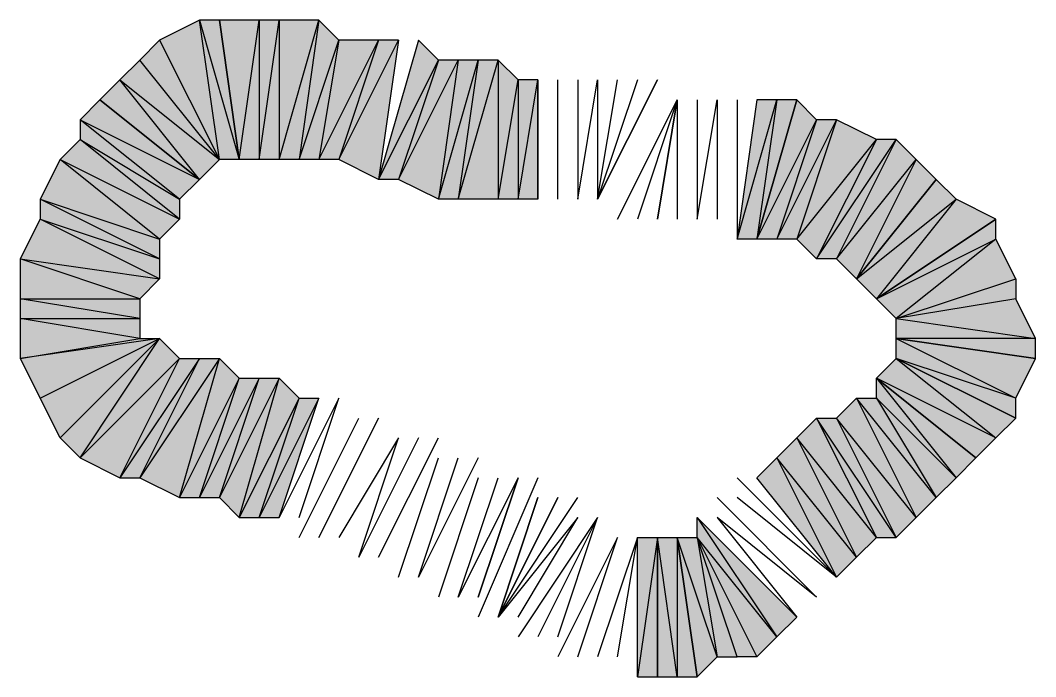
# Model space of a CAD drawing. Header units: millimetres. Extents: x 658 to 813, y 806 to 883.
# Drawn here: x 788.2836 to 788.4386, y 864.5943 to 864.6946 of the extents above; entities that cross this region are included whole.
import ezdxf

# ---------------------------------------------------------------- set-up
doc = ezdxf.new("R2010")
doc.units = ezdxf.units.MM
doc.header["$LTSCALE"] = 0.1
doc.linetypes.add('atContinuous2', pattern=[0])
doc.layers.add('pantai1', color=7, linetype='Continuous')
doc.layers.add('zat_Mask_solid', color=7, linetype='Continuous')

msp = doc.modelspace()

# ---------------------------------------------------------------- hatches: boundary and pattern name
at = {"layer": 'pantai1'}
for points in [[(788.30488, 864.69158), (788.314, 864.67334), (788.31096, 864.69462)], [(788.314, 864.67334), (788.30184, 864.68854), (788.30488, 864.69158)], [(788.2988, 864.6855), (788.314, 864.67334), (788.30184, 864.68854)], [(788.29576, 864.68246), (788.31096, 864.6703), (788.2988, 864.6855)], [(788.31096, 864.6703), (788.2988, 864.6855), (788.314, 864.67334)], [(788.42344, 864.6703), (788.41128, 864.6551), (788.42648, 864.66726)], [(788.41128, 864.6551), (788.42648, 864.66726), (788.41432, 864.65206)], [(788.42648, 864.66726), (788.41432, 864.65206), (788.43256, 864.66422)], [(788.43256, 864.66422), (788.41432, 864.65206), (788.43256, 864.66118)], [(788.41432, 864.65206), (788.43256, 864.66118), (788.41736, 864.64902)], [(788.41736, 864.64294), (788.43256, 864.63078), (788.41432, 864.6399)], [(788.4356, 864.63382), (788.41736, 864.64294), (788.43256, 864.63078)], [(788.43256, 864.63078), (788.41432, 864.6399), (788.42952, 864.62774)], [(788.38696, 864.59429), (788.38392, 864.61558), (788.38392, 864.59429)], [(788.39304, 864.59733), (788.38696, 864.61558), (788.39, 864.59733)]]:
    msp.add_hatch(color=7, dxfattribs=at).paths.add_polyline_path(points)
h = msp.add_hatch(color=7, dxfattribs=at)
h.paths.add_polyline_path([(788.314, 864.67334), (788.31096, 864.69462), (788.31704, 864.67334)], flags=16)
h.paths.add_polyline_path([(788.31096, 864.69462), (788.31704, 864.67334), (788.314, 864.69462)])
h = msp.add_hatch(color=7, dxfattribs=at)
h.paths.add_polyline_path([(788.314, 864.69462), (788.31704, 864.67334), (788.32008, 864.69462)])
h.paths.add_polyline_path([(788.31704, 864.67334), (788.32008, 864.69462), (788.32008, 864.67334)], flags=17)
h = msp.add_hatch(color=7, dxfattribs=at)
h.paths.add_polyline_path([(788.32008, 864.69462), (788.32008, 864.67334), (788.32312, 864.69462)], flags=16)
h.paths.add_polyline_path([(788.32008, 864.67334), (788.32312, 864.69462), (788.32312, 864.67334)])
h = msp.add_hatch(color=7, dxfattribs=at)
h.paths.add_polyline_path([(788.32312, 864.69462), (788.32312, 864.67334), (788.3292, 864.69462)], flags=16)
h.paths.add_polyline_path([(788.32312, 864.67334), (788.3292, 864.69462), (788.32616, 864.67334)])
h = msp.add_hatch(color=7, dxfattribs=at)
h.paths.add_polyline_path([(788.3292, 864.69462), (788.32616, 864.67334), (788.33224, 864.69158)])
h.paths.add_polyline_path([(788.32616, 864.67334), (788.33224, 864.69158), (788.3292, 864.67334)], flags=17)
h = msp.add_hatch(color=7, dxfattribs=at)
h.paths.add_polyline_path([(788.33224, 864.69158), (788.3292, 864.67334), (788.33832, 864.69158)], flags=16)
h.paths.add_polyline_path([(788.3292, 864.67334), (788.33832, 864.69158), (788.33224, 864.67334)])
h = msp.add_hatch(color=7, dxfattribs=at)
h.paths.add_polyline_path([(788.33832, 864.69158), (788.33224, 864.67334), (788.34136, 864.69158)], flags=16)
h.paths.add_polyline_path([(788.33224, 864.67334), (788.34136, 864.69158), (788.33832, 864.6703)])
h = msp.add_hatch(color=7, dxfattribs=at)
h.paths.add_polyline_path([(788.3444, 864.69158), (788.33832, 864.6703), (788.34744, 864.68854)])
h.paths.add_polyline_path([(788.33832, 864.6703), (788.34744, 864.68854), (788.34136, 864.6703)], flags=17)
h = msp.add_hatch(color=7, dxfattribs=at)
h.paths.add_polyline_path([(788.34744, 864.68854), (788.34136, 864.6703), (788.35048, 864.68854)], flags=16)
h.paths.add_polyline_path([(788.34136, 864.6703), (788.35048, 864.68854), (788.34744, 864.66726)])
h = msp.add_hatch(color=7, dxfattribs=at)
h.paths.add_polyline_path([(788.35048, 864.68854), (788.34744, 864.66726), (788.35352, 864.68854)], flags=16)
h.paths.add_polyline_path([(788.34744, 864.66726), (788.35352, 864.68854), (788.35048, 864.66726)])
h = msp.add_hatch(color=7, dxfattribs=at)
h.paths.add_polyline_path([(788.35352, 864.68854), (788.35048, 864.66726), (788.35656, 864.68854)], flags=16)
h.paths.add_polyline_path([(788.35048, 864.66726), (788.35656, 864.68854), (788.35656, 864.66726)])
h = msp.add_hatch(color=7, dxfattribs=at)
h.paths.add_polyline_path([(788.35656, 864.68854), (788.35656, 864.66726), (788.3596, 864.6855)])
h.paths.add_polyline_path([(788.35656, 864.66726), (788.3596, 864.6855), (788.3596, 864.66726)], flags=17)
h = msp.add_hatch(color=7, dxfattribs=at)
h.paths.add_polyline_path([(788.3596, 864.6855), (788.3596, 864.66726), (788.36264, 864.6855)], flags=16)
h.paths.add_polyline_path([(788.3596, 864.66726), (788.36264, 864.6855), (788.36264, 864.66726)])
h = msp.add_hatch(color=7, dxfattribs=at)
h.paths.add_polyline_path([(788.39608, 864.68246), (788.39304, 864.66118), (788.39912, 864.68246)], flags=16)
h.paths.add_polyline_path([(788.39304, 864.66118), (788.39912, 864.68246), (788.39608, 864.66118)])
h = msp.add_hatch(color=7, dxfattribs=at)
h.paths.add_polyline_path([(788.40216, 864.68246), (788.39608, 864.66118), (788.4052, 864.67942)])
h.paths.add_polyline_path([(788.39608, 864.66118), (788.4052, 864.67942), (788.39912, 864.66118)], flags=17)
h = msp.add_hatch(color=7, dxfattribs=at)
h.paths.add_polyline_path([(788.29272, 864.67638), (788.30792, 864.66726), (788.29272, 864.67942)], flags=17)
h.paths.add_polyline_path([(788.30792, 864.66726), (788.29272, 864.67942), (788.31096, 864.6703)])
h = msp.add_hatch(color=7, dxfattribs=at)
h.paths.add_polyline_path([(788.4052, 864.67942), (788.39912, 864.66118), (788.40824, 864.67942)], flags=16)
h.paths.add_polyline_path([(788.39912, 864.66118), (788.40824, 864.67942), (788.40216, 864.66118)])
h = msp.add_hatch(color=7, dxfattribs=at)
h.paths.add_polyline_path([(788.28968, 864.67334), (788.30792, 864.66422), (788.29272, 864.67638)])
h.paths.add_polyline_path([(788.30792, 864.66422), (788.29272, 864.67638), (788.30792, 864.66726)], flags=17)
h = msp.add_hatch(color=7, dxfattribs=at)
h.paths.add_polyline_path([(788.41432, 864.67638), (788.4052, 864.65814), (788.41736, 864.67638)], flags=16)
h.paths.add_polyline_path([(788.4052, 864.65814), (788.41736, 864.67638), (788.40824, 864.65814)])
h = msp.add_hatch(color=7, dxfattribs=at)
h.paths.add_polyline_path([(788.28664, 864.66422), (788.30488, 864.65814), (788.28664, 864.66726)], flags=17)
h.paths.add_polyline_path([(788.30488, 864.65814), (788.28664, 864.66726), (788.30488, 864.66118)], flags=17)
h = msp.add_hatch(color=7, dxfattribs=at)
h.paths.add_polyline_path([(788.2836, 864.65814), (788.30488, 864.6551), (788.28664, 864.66422)])
h.paths.add_polyline_path([(788.30488, 864.6551), (788.28664, 864.66422), (788.30488, 864.65814)], flags=17)
h = msp.add_hatch(color=7, dxfattribs=at)
h.paths.add_polyline_path([(788.43256, 864.66118), (788.41736, 864.64902), (788.4356, 864.6551)])
h.paths.add_polyline_path([(788.41736, 864.64902), (788.4356, 864.6551), (788.4356, 864.65206)], flags=17)
h = msp.add_hatch(color=7, dxfattribs=at)
h.paths.add_polyline_path([(788.2836, 864.65206), (788.30184, 864.65206), (788.2836, 864.65814)], flags=16)
h.paths.add_polyline_path([(788.30184, 864.65206), (788.2836, 864.65814), (788.30488, 864.6551)])
h = msp.add_hatch(color=7, dxfattribs=at)
h.paths.add_polyline_path([(788.2836, 864.64902), (788.30184, 864.64902), (788.2836, 864.65206)], flags=16)
h.paths.add_polyline_path([(788.30184, 864.64902), (788.2836, 864.65206), (788.30184, 864.65206)])
h = msp.add_hatch(color=7, dxfattribs=at)
h.paths.add_polyline_path([(788.4356, 864.65206), (788.41736, 864.64902), (788.43864, 864.64598)])
h.paths.add_polyline_path([(788.41736, 864.64902), (788.43864, 864.64598), (788.41736, 864.64598)], flags=17)
h = msp.add_hatch(color=7, dxfattribs=at)
h.paths.add_polyline_path([(788.2836, 864.64294), (788.30184, 864.64598), (788.2836, 864.64902)])
h.paths.add_polyline_path([(788.30184, 864.64598), (788.2836, 864.64902), (788.30184, 864.64902)], flags=17)
h = msp.add_hatch(color=7, dxfattribs=at)
h.paths.add_polyline_path([(788.28664, 864.63686), (788.30488, 864.64598), (788.2836, 864.64294)])
h.paths.add_polyline_path([(788.30488, 864.64598), (788.2836, 864.64294), (788.30184, 864.64598)], flags=17)
h = msp.add_hatch(color=7, dxfattribs=at)
h.paths.add_polyline_path([(788.43864, 864.64294), (788.41736, 864.64598), (788.4356, 864.63686)])
h.paths.add_polyline_path([(788.41736, 864.64598), (788.4356, 864.63686), (788.41736, 864.64294)], flags=17)
h = msp.add_hatch(color=7, dxfattribs=at)
h.paths.add_polyline_path([(788.30184, 864.6247), (788.31096, 864.64294), (788.2988, 864.6247)], flags=17)
h.paths.add_polyline_path([(788.31096, 864.64294), (788.2988, 864.6247), (788.30792, 864.64294)], flags=17)
h = msp.add_hatch(color=7, dxfattribs=at)
h.paths.add_polyline_path([(788.30792, 864.62166), (788.314, 864.64294), (788.30184, 864.6247)])
h.paths.add_polyline_path([(788.314, 864.64294), (788.30184, 864.6247), (788.31096, 864.64294)], flags=17)
h = msp.add_hatch(color=7, dxfattribs=at)
h.paths.add_polyline_path([(788.31096, 864.62166), (788.31704, 864.6399), (788.30792, 864.62166)], flags=17)
h.paths.add_polyline_path([(788.31704, 864.6399), (788.30792, 864.62166), (788.314, 864.64294)])
h = msp.add_hatch(color=7, dxfattribs=at)
h.paths.add_polyline_path([(788.314, 864.62166), (788.32008, 864.6399), (788.31096, 864.62166)], flags=17)
h.paths.add_polyline_path([(788.32008, 864.6399), (788.31096, 864.62166), (788.31704, 864.6399)], flags=17)
h = msp.add_hatch(color=7, dxfattribs=at)
h.paths.add_polyline_path([(788.31704, 864.61862), (788.32312, 864.6399), (788.314, 864.62166)])
h.paths.add_polyline_path([(788.32312, 864.6399), (788.314, 864.62166), (788.32008, 864.6399)], flags=17)
h = msp.add_hatch(color=7, dxfattribs=at)
h.paths.add_polyline_path([(788.32008, 864.61862), (788.32616, 864.63686), (788.31704, 864.61862)], flags=17)
h.paths.add_polyline_path([(788.32616, 864.63686), (788.31704, 864.61862), (788.32312, 864.6399)])
h = msp.add_hatch(color=7, dxfattribs=at)
h.paths.add_polyline_path([(788.42952, 864.62774), (788.41432, 864.6399), (788.42648, 864.6247)])
h.paths.add_polyline_path([(788.41432, 864.6399), (788.42648, 864.6247), (788.41432, 864.63686)], flags=17)
h = msp.add_hatch(color=7, dxfattribs=at)
h.paths.add_polyline_path([(788.32312, 864.61862), (788.3292, 864.63686), (788.32008, 864.61862)], flags=17)
h.paths.add_polyline_path([(788.3292, 864.63686), (788.32008, 864.61862), (788.32616, 864.63686)], flags=17)
h = msp.add_hatch(color=7, dxfattribs=at)
h.paths.add_polyline_path([(788.41432, 864.63686), (788.42344, 864.62166), (788.41128, 864.63686)], flags=17)
h.paths.add_polyline_path([(788.42344, 864.62166), (788.41128, 864.63686), (788.4204, 864.61862)])
h = msp.add_hatch(color=7, dxfattribs=at)
h.paths.add_polyline_path([(788.40824, 864.63382), (788.41736, 864.61558), (788.4052, 864.63382)], flags=17)
h.paths.add_polyline_path([(788.41736, 864.61558), (788.4052, 864.63382), (788.41432, 864.61558)], flags=17)
h = msp.add_hatch(color=7, dxfattribs=at)
h.paths.add_polyline_path([(788.40216, 864.60342), (788.38696, 864.61862), (788.39912, 864.60038)])
h.paths.add_polyline_path([(788.38696, 864.61862), (788.39912, 864.60038), (788.38696, 864.61558)], flags=17)
h = msp.add_hatch(color=7, dxfattribs=at)
h.paths.add_polyline_path([(788.38088, 864.59429), (788.38088, 864.61558), (788.37784, 864.59429)], flags=17)
h.paths.add_polyline_path([(788.38088, 864.61558), (788.37784, 864.59429), (788.37784, 864.61558)], flags=17)
h = msp.add_hatch(color=7, dxfattribs=at)
h.paths.add_polyline_path([(788.38392, 864.61558), (788.38392, 864.59429), (788.38088, 864.61558)], flags=17)
h.paths.add_polyline_path([(788.38392, 864.59429), (788.38088, 864.61558), (788.38088, 864.59429)], flags=17)
h = msp.add_hatch(color=7, dxfattribs=at)
h.paths.add_polyline_path([(788.38696, 864.61558), (788.39, 864.59733), (788.38392, 864.61558)], flags=17)
h.paths.add_polyline_path([(788.39, 864.59733), (788.38392, 864.61558), (788.38696, 864.59429)])
h = msp.add_hatch(color=7, dxfattribs=at)
h.paths.add_polyline_path([(788.39912, 864.60038), (788.38696, 864.61558), (788.39608, 864.59733)])
h.paths.add_polyline_path([(788.38696, 864.61558), (788.39608, 864.59733), (788.39304, 864.59733)], flags=17)
at = {"layer": 'zat_Mask_solid'}
for points in [[(788.29272, 864.67942), (788.31096, 864.6703), (788.29576, 864.68246)], [(788.39912, 864.68246), (788.39608, 864.66118), (788.40216, 864.68246)], [(788.40824, 864.67942), (788.40216, 864.66118), (788.41432, 864.67638)], [(788.40216, 864.66118), (788.41432, 864.67638), (788.4052, 864.65814)], [(788.41736, 864.67638), (788.40824, 864.65814), (788.4204, 864.67334)], [(788.28664, 864.66726), (788.30488, 864.66118), (788.28968, 864.67334)], [(788.30488, 864.66118), (788.28968, 864.67334), (788.30792, 864.66422)], [(788.40824, 864.65814), (788.4204, 864.67334), (788.41128, 864.6551)], [(788.4204, 864.67334), (788.41128, 864.6551), (788.42344, 864.6703)], [(788.30488, 864.64598), (788.28968, 864.63078), (788.28664, 864.63686)], [(788.29272, 864.62774), (788.30488, 864.64598), (788.28968, 864.63078)], [(788.30792, 864.64294), (788.29272, 864.62774), (788.30488, 864.64598)], [(788.43864, 864.64598), (788.41736, 864.64598), (788.43864, 864.64294)], [(788.2988, 864.6247), (788.30792, 864.64294), (788.29272, 864.62774)], [(788.4356, 864.63686), (788.41736, 864.64294), (788.4356, 864.63382)], [(788.41128, 864.63686), (788.4204, 864.61862), (788.40824, 864.63382)], [(788.42648, 864.6247), (788.41432, 864.63686), (788.42344, 864.62166)], [(788.4052, 864.63382), (788.41432, 864.61558), (788.40216, 864.63078)], [(788.4204, 864.61862), (788.40824, 864.63382), (788.41736, 864.61558)], [(788.40216, 864.63078), (788.41128, 864.61254), (788.39912, 864.62774)], [(788.41432, 864.61558), (788.40216, 864.63078), (788.41128, 864.61254)], [(788.39912, 864.62774), (788.40824, 864.6095), (788.39608, 864.6247)], [(788.41128, 864.61254), (788.39912, 864.62774), (788.40824, 864.6095)]]:
    msp.add_hatch(color=7, dxfattribs=at).paths.add_polyline_path(points)

# ---------------------------------------------------------------- linework, layer by layer
at = {"layer": 'pantai1', "color": 7, "linetype": 'atContinuous2'}
for p, q in [((788.38088, 864.61558), (788.37784, 864.59429)), ((788.38088, 864.61558), (788.37784, 864.59429)), ((788.37784, 864.59429), (788.37784, 864.61558)), ((788.37784, 864.61558), (788.38088, 864.61558)), ((788.38088, 864.59429), (788.38088, 864.61558)), ((788.37784, 864.59429), (788.38088, 864.59429))]:
    msp.add_line(p, q, dxfattribs=at)
at = {"layer": 'pantai1', "color": 7}
for points in [[(788.30488, 864.69158), (788.314, 864.67334), (788.31096, 864.69462), (788.30488, 864.69158)], [(788.314, 864.67334), (788.31096, 864.69462), (788.31704, 864.67334), (788.314, 864.67334)], [(788.31096, 864.69462), (788.31704, 864.67334), (788.314, 864.69462), (788.31096, 864.69462)], [(788.314, 864.69462), (788.31704, 864.67334), (788.32008, 864.69462), (788.314, 864.69462)], [(788.31704, 864.67334), (788.32008, 864.69462), (788.32008, 864.67334), (788.31704, 864.67334)], [(788.32008, 864.69462), (788.32008, 864.67334), (788.32312, 864.69462), (788.32008, 864.69462)], [(788.32008, 864.67334), (788.32312, 864.69462), (788.32312, 864.67334), (788.32008, 864.67334)], [(788.32312, 864.69462), (788.32312, 864.67334), (788.3292, 864.69462), (788.32312, 864.69462)], [(788.32312, 864.67334), (788.3292, 864.69462), (788.32616, 864.67334), (788.32312, 864.67334)], [(788.3292, 864.69462), (788.32616, 864.67334), (788.33224, 864.69158), (788.3292, 864.69462)], [(788.314, 864.67334), (788.30184, 864.68854), (788.30488, 864.69158), (788.314, 864.67334)], [(788.32616, 864.67334), (788.33224, 864.69158), (788.3292, 864.67334), (788.32616, 864.67334)], [(788.33224, 864.69158), (788.3292, 864.67334), (788.33832, 864.69158), (788.33224, 864.69158)], [(788.3292, 864.67334), (788.33832, 864.69158), (788.33224, 864.67334), (788.3292, 864.67334)], [(788.33832, 864.69158), (788.33224, 864.67334), (788.34136, 864.69158), (788.33832, 864.69158)], [(788.33224, 864.67334), (788.34136, 864.69158), (788.33832, 864.6703), (788.33224, 864.67334)], [(788.3444, 864.69158), (788.33832, 864.6703), (788.34744, 864.68854), (788.3444, 864.69158)], [(788.2988, 864.6855), (788.314, 864.67334), (788.30184, 864.68854), (788.2988, 864.6855)], [(788.33832, 864.6703), (788.34744, 864.68854), (788.34136, 864.6703), (788.33832, 864.6703)], [(788.34744, 864.68854), (788.34136, 864.6703), (788.35048, 864.68854), (788.34744, 864.68854)], [(788.34136, 864.6703), (788.35048, 864.68854), (788.34744, 864.66726), (788.34136, 864.6703)], [(788.35048, 864.68854), (788.34744, 864.66726), (788.35352, 864.68854), (788.35048, 864.68854)], [(788.34744, 864.66726), (788.35352, 864.68854), (788.35048, 864.66726), (788.34744, 864.66726)], [(788.35352, 864.68854), (788.35048, 864.66726), (788.35656, 864.68854), (788.35352, 864.68854)], [(788.35048, 864.66726), (788.35656, 864.68854), (788.35656, 864.66726), (788.35048, 864.66726)], [(788.35656, 864.68854), (788.35656, 864.66726), (788.3596, 864.6855), (788.35656, 864.68854)], [(788.29576, 864.68246), (788.31096, 864.6703), (788.2988, 864.6855), (788.29576, 864.68246)], [(788.31096, 864.6703), (788.2988, 864.6855), (788.314, 864.67334), (788.31096, 864.6703)], [(788.35656, 864.66726), (788.3596, 864.6855), (788.3596, 864.66726), (788.35656, 864.66726)], [(788.3596, 864.6855), (788.3596, 864.66726), (788.36264, 864.6855), (788.3596, 864.6855)], [(788.3596, 864.66726), (788.36264, 864.6855), (788.36264, 864.66726), (788.3596, 864.66726)], [(788.36264, 864.66726), (788.36264, 864.6855)], [(788.36568, 864.66726), (788.36568, 864.6855)], [(788.36872, 864.6855), (788.36872, 864.66726), (788.37176, 864.6855), (788.37176, 864.66726), (788.3748, 864.6855)], [(788.37784, 864.6855), (788.37176, 864.66726), (788.38088, 864.6855), (788.37176, 864.66726)], [(788.29272, 864.67942), (788.31096, 864.6703), (788.29576, 864.68246), (788.29272, 864.67942)], [(788.38392, 864.68246), (788.3748, 864.66422), (788.38392, 864.68246), (788.37784, 864.66422)], [(788.38392, 864.68246), (788.38088, 864.66422), (788.38392, 864.68246), (788.38392, 864.66422)], [(788.38696, 864.68246), (788.38696, 864.66422), (788.39, 864.68246), (788.39, 864.66422)], [(788.39304, 864.68246), (788.39304, 864.66118)], [(788.39608, 864.68246), (788.39304, 864.66118), (788.39912, 864.68246), (788.39608, 864.68246)], [(788.39304, 864.66118), (788.39912, 864.68246), (788.39608, 864.66118), (788.39304, 864.66118)], [(788.39912, 864.68246), (788.39608, 864.66118), (788.40216, 864.68246), (788.39912, 864.68246)], [(788.40216, 864.68246), (788.39608, 864.66118), (788.4052, 864.67942), (788.40216, 864.68246)], [(788.29272, 864.67638), (788.30792, 864.66726), (788.29272, 864.67942), (788.29272, 864.67638)], [(788.30792, 864.66726), (788.29272, 864.67942), (788.31096, 864.6703), (788.30792, 864.66726)], [(788.39608, 864.66118), (788.4052, 864.67942), (788.39912, 864.66118), (788.39608, 864.66118)], [(788.4052, 864.67942), (788.39912, 864.66118), (788.40824, 864.67942), (788.4052, 864.67942)], [(788.39912, 864.66118), (788.40824, 864.67942), (788.40216, 864.66118), (788.39912, 864.66118)], [(788.40824, 864.67942), (788.40216, 864.66118), (788.41432, 864.67638), (788.40824, 864.67942)], [(788.28968, 864.67334), (788.30792, 864.66422), (788.29272, 864.67638), (788.28968, 864.67334)], [(788.30792, 864.66422), (788.29272, 864.67638), (788.30792, 864.66726), (788.30792, 864.66422)], [(788.40216, 864.66118), (788.41432, 864.67638), (788.4052, 864.65814), (788.40216, 864.66118)], [(788.41432, 864.67638), (788.4052, 864.65814), (788.41736, 864.67638), (788.41432, 864.67638)], [(788.4052, 864.65814), (788.41736, 864.67638), (788.40824, 864.65814), (788.4052, 864.65814)], [(788.41736, 864.67638), (788.40824, 864.65814), (788.4204, 864.67334), (788.41736, 864.67638)], [(788.28664, 864.66726), (788.30488, 864.66118), (788.28968, 864.67334), (788.28664, 864.66726)], [(788.30488, 864.66118), (788.28968, 864.67334), (788.30792, 864.66422), (788.30488, 864.66118)], [(788.40824, 864.65814), (788.4204, 864.67334), (788.41128, 864.6551), (788.40824, 864.65814)], [(788.4204, 864.67334), (788.41128, 864.6551), (788.42344, 864.6703), (788.4204, 864.67334)], [(788.42344, 864.6703), (788.41128, 864.6551), (788.42648, 864.66726), (788.42344, 864.6703)], [(788.28664, 864.66422), (788.30488, 864.65814), (788.28664, 864.66726), (788.28664, 864.66422)], [(788.30488, 864.65814), (788.28664, 864.66726), (788.30488, 864.66118), (788.30488, 864.65814)], [(788.41128, 864.6551), (788.42648, 864.66726), (788.41432, 864.65206), (788.41128, 864.6551)], [(788.42648, 864.66726), (788.41432, 864.65206), (788.43256, 864.66422), (788.42648, 864.66726)], [(788.2836, 864.65814), (788.30488, 864.6551), (788.28664, 864.66422), (788.2836, 864.65814)], [(788.30488, 864.6551), (788.28664, 864.66422), (788.30488, 864.65814), (788.30488, 864.6551)], [(788.43256, 864.66422), (788.41432, 864.65206), (788.43256, 864.66118), (788.43256, 864.66422)], [(788.41432, 864.65206), (788.43256, 864.66118), (788.41736, 864.64902), (788.41432, 864.65206)], [(788.43256, 864.66118), (788.41736, 864.64902), (788.4356, 864.6551), (788.43256, 864.66118)], [(788.2836, 864.65206), (788.30184, 864.65206), (788.2836, 864.65814), (788.2836, 864.65206)], [(788.30184, 864.65206), (788.2836, 864.65814), (788.30488, 864.6551), (788.30184, 864.65206)], [(788.41736, 864.64902), (788.4356, 864.6551), (788.4356, 864.65206), (788.41736, 864.64902)], [(788.2836, 864.64902), (788.30184, 864.64902), (788.2836, 864.65206), (788.2836, 864.64902)], [(788.30184, 864.64902), (788.2836, 864.65206), (788.30184, 864.65206), (788.30184, 864.64902)], [(788.4356, 864.65206), (788.41736, 864.64902), (788.43864, 864.64598), (788.4356, 864.65206)], [(788.2836, 864.64294), (788.30184, 864.64598), (788.2836, 864.64902), (788.2836, 864.64294)], [(788.30184, 864.64598), (788.2836, 864.64902), (788.30184, 864.64902), (788.30184, 864.64598)], [(788.41736, 864.64902), (788.43864, 864.64598), (788.41736, 864.64598), (788.41736, 864.64902)], [(788.28664, 864.63686), (788.30488, 864.64598), (788.2836, 864.64294), (788.28664, 864.63686)], [(788.30488, 864.64598), (788.2836, 864.64294), (788.30184, 864.64598), (788.30488, 864.64598)], [(788.30488, 864.64598), (788.28968, 864.63078), (788.28664, 864.63686), (788.30488, 864.64598)], [(788.29272, 864.62774), (788.30488, 864.64598), (788.28968, 864.63078), (788.29272, 864.62774)], [(788.30792, 864.64294), (788.29272, 864.62774), (788.30488, 864.64598), (788.30792, 864.64294)], [(788.43864, 864.64598), (788.41736, 864.64598), (788.43864, 864.64294), (788.43864, 864.64598)], [(788.43864, 864.64294), (788.41736, 864.64598), (788.4356, 864.63686), (788.43864, 864.64294)], [(788.41736, 864.64598), (788.4356, 864.63686), (788.41736, 864.64294), (788.41736, 864.64598)], [(788.2988, 864.6247), (788.30792, 864.64294), (788.29272, 864.62774), (788.2988, 864.6247)], [(788.30184, 864.6247), (788.31096, 864.64294), (788.2988, 864.6247), (788.30184, 864.6247)], [(788.31096, 864.64294), (788.2988, 864.6247), (788.30792, 864.64294), (788.31096, 864.64294)], [(788.30792, 864.62166), (788.314, 864.64294), (788.30184, 864.6247), (788.30792, 864.62166)], [(788.314, 864.64294), (788.30184, 864.6247), (788.31096, 864.64294), (788.314, 864.64294)], [(788.31704, 864.6399), (788.30792, 864.62166), (788.314, 864.64294), (788.31704, 864.6399)], [(788.41736, 864.64294), (788.43256, 864.63078), (788.41432, 864.6399), (788.41736, 864.64294)], [(788.4356, 864.63686), (788.41736, 864.64294), (788.4356, 864.63382), (788.4356, 864.63686)], [(788.4356, 864.63382), (788.41736, 864.64294), (788.43256, 864.63078), (788.4356, 864.63382)], [(788.31096, 864.62166), (788.31704, 864.6399), (788.30792, 864.62166), (788.31096, 864.62166)], [(788.314, 864.62166), (788.32008, 864.6399), (788.31096, 864.62166), (788.314, 864.62166)], [(788.32008, 864.6399), (788.31096, 864.62166), (788.31704, 864.6399), (788.32008, 864.6399)], [(788.31704, 864.61862), (788.32312, 864.6399), (788.314, 864.62166), (788.31704, 864.61862)], [(788.32312, 864.6399), (788.314, 864.62166), (788.32008, 864.6399), (788.32312, 864.6399)], [(788.32616, 864.63686), (788.31704, 864.61862), (788.32312, 864.6399), (788.32616, 864.63686)], [(788.43256, 864.63078), (788.41432, 864.6399), (788.42952, 864.62774), (788.43256, 864.63078)], [(788.42952, 864.62774), (788.41432, 864.6399), (788.42648, 864.6247), (788.42952, 864.62774)], [(788.41432, 864.6399), (788.42648, 864.6247), (788.41432, 864.63686), (788.41432, 864.6399)], [(788.32008, 864.61862), (788.32616, 864.63686), (788.31704, 864.61862), (788.32008, 864.61862)], [(788.32312, 864.61862), (788.3292, 864.63686), (788.32008, 864.61862), (788.32312, 864.61862)], [(788.3292, 864.63686), (788.32008, 864.61862), (788.32616, 864.63686), (788.3292, 864.63686)], [(788.32616, 864.61862), (788.33224, 864.63686), (788.32312, 864.61862)], [(788.41128, 864.63686), (788.4204, 864.61862), (788.40824, 864.63382), (788.41128, 864.63686)], [(788.41432, 864.63686), (788.42344, 864.62166), (788.41128, 864.63686), (788.41432, 864.63686)], [(788.42344, 864.62166), (788.41128, 864.63686), (788.4204, 864.61862), (788.42344, 864.62166)], [(788.42648, 864.6247), (788.41432, 864.63686), (788.42344, 864.62166), (788.42648, 864.6247)], [(788.32616, 864.61558), (788.33528, 864.63382)], [(788.33832, 864.63382), (788.3292, 864.61558), (788.33832, 864.63382)], [(788.4052, 864.63382), (788.41432, 864.61558), (788.40216, 864.63078), (788.4052, 864.63382)], [(788.40824, 864.63382), (788.41736, 864.61558), (788.4052, 864.63382), (788.40824, 864.63382)], [(788.41736, 864.61558), (788.4052, 864.63382), (788.41432, 864.61558), (788.41736, 864.61558)], [(788.4204, 864.61862), (788.40824, 864.63382), (788.41736, 864.61558), (788.4204, 864.61862)], [(788.3444, 864.63078), (788.33528, 864.61254), (788.34136, 864.63078), (788.33224, 864.61558)], [(788.33832, 864.61254), (788.34744, 864.63078)], [(788.40216, 864.63078), (788.41128, 864.61254), (788.39912, 864.62774), (788.40216, 864.63078)], [(788.41432, 864.61558), (788.40216, 864.63078), (788.41128, 864.61254), (788.41432, 864.61558)], [(788.34136, 864.6095), (788.34744, 864.62774)], [(788.35352, 864.62774), (788.3444, 864.6095), (788.35048, 864.62774)], [(788.39912, 864.62774), (788.40824, 864.6095), (788.39608, 864.6247), (788.39912, 864.62774)], [(788.41128, 864.61254), (788.39912, 864.62774), (788.40824, 864.6095), (788.41128, 864.61254)], [(788.35352, 864.6247), (788.34744, 864.60646)], [(788.3596, 864.6247), (788.35352, 864.60646), (788.3596, 864.6247), (788.35048, 864.60646), (788.35656, 864.6247)], [(788.36264, 864.6247), (788.35352, 864.60342)], [(788.39304, 864.6247), (788.40824, 864.6095), (788.39304, 864.62166)], [(788.3596, 864.60342), (788.36872, 864.61862), (788.35656, 864.60342), (788.36872, 864.62166)], [(788.35656, 864.60342), (788.36568, 864.62166), (788.35656, 864.60342), (788.36264, 864.62166), (788.35656, 864.60342)], [(788.39, 864.62166), (788.4052, 864.60646), (788.39, 864.61862), (788.40216, 864.60342)], [(788.37176, 864.61862), (788.3596, 864.60038)], [(788.36568, 864.60038), (788.37176, 864.61862), (788.36264, 864.60038)], [(788.40216, 864.60342), (788.38696, 864.61862), (788.39912, 864.60038), (788.40216, 864.60342)], [(788.38696, 864.61862), (788.39912, 864.60038), (788.38696, 864.61558), (788.38696, 864.61862)], [(788.36872, 864.59733), (788.3748, 864.61558), (788.36568, 864.59733)], [(788.3748, 864.59733), (788.37784, 864.61558), (788.37176, 864.59733)], [(788.38392, 864.61558), (788.38392, 864.59429), (788.38088, 864.61558), (788.38392, 864.61558)], [(788.38392, 864.59429), (788.38088, 864.61558), (788.38088, 864.59429), (788.38392, 864.59429)], [(788.38696, 864.61558), (788.39, 864.59733), (788.38392, 864.61558), (788.38696, 864.61558)], [(788.39, 864.59733), (788.38392, 864.61558), (788.38696, 864.59429), (788.39, 864.59733)], [(788.38696, 864.59429), (788.38392, 864.61558), (788.38392, 864.59429), (788.38696, 864.59429)], [(788.39912, 864.60038), (788.38696, 864.61558), (788.39608, 864.59733), (788.39912, 864.60038)], [(788.38696, 864.61558), (788.39608, 864.59733), (788.39304, 864.59733), (788.38696, 864.61558)], [(788.39304, 864.59733), (788.38696, 864.61558), (788.39, 864.59733), (788.39304, 864.59733)]]:
    msp.add_lwpolyline(points, dxfattribs=at)

doc.saveas('drawing.dxf')
